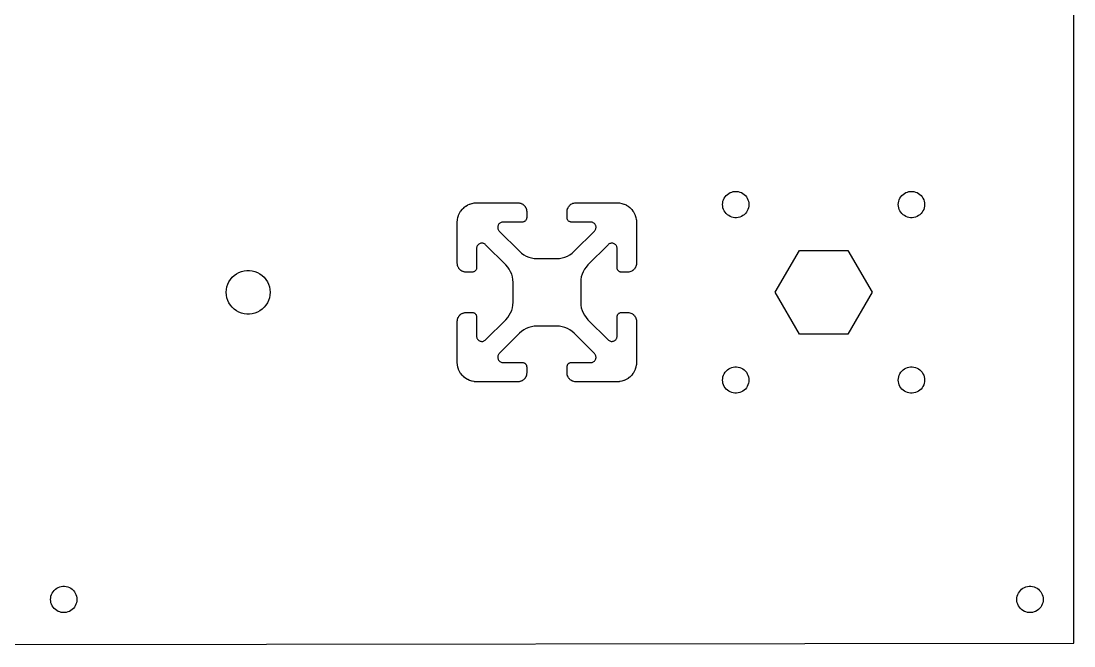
# Model space of a CAD drawing. Extents: x 0 to 490, y 0 to 241.
# Drawn here: x 268.6 to 388.4, y 1.2 to 72.4 of the extents above; entities that cross this region are included whole.
import ezdxf

# ---------------------------------------------------------------- set-up
doc = ezdxf.new("R2010")
doc.units = 0
doc.layers.add('LAYER_1', color=7, linetype='CONTINUOUS')

msp = doc.modelspace()

# ---------------------------------------------------------------- linework, layer by layer
at = {"layer": 'LAYER_1', "color": 7}
for p, q in [((388.423325, 1.478894), (388.423325, 90.478908)), ((348.967226, 52.634691), (349.119626, 52.745407)), ((349.119626, 52.745407), (349.284626, 52.836085)), ((349.284626, 52.836085), (349.459827, 52.905484)), ((349.459827, 52.905484), (349.642227, 52.952304)), ((349.642227, 52.952304), (349.829126, 52.976011)), ((349.829126, 52.975898), (350.017526, 52.975898)), ((350.017526, 52.975898), (350.204426, 52.952191)), ((350.204426, 52.952304), (350.386826, 52.905484)), ((350.386826, 52.905484), (350.562027, 52.836085)), ((350.562027, 52.836085), (350.727026, 52.745407)), ((350.727026, 52.745407), (350.879426, 52.634691)), ((368.967227, 52.634691), (369.119627, 52.745407)), ((369.119627, 52.745407), (369.284625, 52.836085)), ((369.284625, 52.836085), (369.459826, 52.905484)), ((369.459826, 52.905484), (369.642226, 52.952304)), ((369.642226, 52.952304), (369.829128, 52.976011)), ((369.829128, 52.975898), (370.017525, 52.975898)), ((370.017525, 52.975898), (370.204427, 52.952191)), ((370.204427, 52.952304), (370.386827, 52.905484)), ((370.386827, 52.905484), (370.562025, 52.836085)), ((370.562025, 52.836085), (370.727026, 52.745407)), ((370.727026, 52.745407), (370.879426, 52.634691)), ((319.632066, 51.531287), (319.655245, 51.540036)), ((319.655246, 51.540092), (319.885716, 51.61141)), ((319.885716, 51.61141), (319.908387, 51.617054)), ((319.908387, 51.616998), (320.145696, 51.660884)), ((320.145696, 51.660884), (320.169987, 51.663988)), ((320.169986, 51.663903), (320.411196, 51.678579)), ((320.411196, 51.678494), (325.123526, 51.678494)), ((325.123526, 51.678889), (325.232306, 51.67268)), ((325.232306, 51.672709), (325.256688, 51.669604)), ((325.256686, 51.669689), (325.351417, 51.652191)), ((325.351417, 51.652106), (325.373887, 51.646744)), ((325.373887, 51.646603), (325.465686, 51.618296)), ((325.465686, 51.618296), (325.488877, 51.609547)), ((325.488877, 51.609491), (325.577746, 51.569387)), ((325.577746, 51.569387), (325.599387, 51.558098)), ((325.599386, 51.558098), (325.681416, 51.508286)), ((331.165236, 51.508286), (331.247267, 51.558098)), ((331.247267, 51.558098), (331.268907, 51.569387)), ((331.268907, 51.569387), (331.357776, 51.609491)), ((331.357776, 51.609491), (331.380967, 51.61824)), ((331.380967, 51.618296), (331.472766, 51.646603)), ((331.472766, 51.646603), (331.495237, 51.651965)), ((331.495236, 51.652106), (331.589966, 51.669604)), ((331.589966, 51.669689), (331.614348, 51.672793)), ((331.614347, 51.672709), (331.711027, 51.678353)), ((331.711027, 51.678494), (336.423327, 51.678494)), ((336.423327, 51.678889), (336.676666, 51.663932)), ((336.676666, 51.663903), (336.700957, 51.660799)), ((336.700956, 51.660884), (336.938266, 51.616998)), ((336.938266, 51.616998), (336.960937, 51.611354)), ((336.960936, 51.61141), (337.191406, 51.540092)), ((337.191406, 51.540092), (337.214585, 51.531344)), ((348.423327, 51.478907), (348.435126, 51.666895)), ((348.435127, 51.666895), (348.470426, 51.851892)), ((348.470426, 51.851892), (348.528626, 52.031103)), ((348.528626, 52.031103), (348.608826, 52.201508)), ((348.608826, 52.201508), (348.709826, 52.360597)), ((348.709826, 52.360597), (348.829926, 52.505688)), ((348.829926, 52.505688), (348.967226, 52.634691)), ((350.879426, 52.634691), (351.016827, 52.505688)), ((351.016827, 52.505688), (351.136827, 52.360597)), ((351.136827, 52.360597), (351.237827, 52.201508)), ((351.237827, 52.201508), (351.318027, 52.031103)), ((351.318027, 52.031103), (351.376226, 51.851892)), ((351.376226, 51.851892), (351.411526, 51.666895)), ((351.411526, 51.666895), (351.423326, 51.478907)), ((368.423325, 51.478907), (368.435122, 51.666895)), ((368.435125, 51.666895), (368.470426, 51.851892)), ((368.470426, 51.851892), (368.528625, 52.031103)), ((368.528625, 52.031103), (368.608827, 52.201508)), ((368.608827, 52.201508), (368.709826, 52.360597)), ((368.709826, 52.360597), (368.829827, 52.505688)), ((368.829827, 52.505688), (368.967227, 52.634691)), ((370.879426, 52.634691), (371.016728, 52.505688)), ((371.016728, 52.505688), (371.136827, 52.360597)), ((371.136827, 52.360597), (371.237826, 52.201508)), ((371.237826, 52.201508), (371.318025, 52.031103)), ((371.318025, 52.031103), (371.376225, 51.851892)), ((371.376225, 51.851892), (371.411525, 51.666895)), ((371.411525, 51.666895), (371.423322, 51.478907)), ((318.370926, 50.270149), (318.470526, 50.490847)), ((318.470526, 50.490847), (318.481827, 50.512296)), ((318.481827, 50.512324), (318.606826, 50.718374)), ((318.606826, 50.718374), (318.620077, 50.737565)), ((318.620077, 50.737594), (318.768506, 50.928037)), ((318.768506, 50.928037), (318.784836, 50.946382)), ((318.784836, 50.946494), (318.955736, 51.11738)), ((318.955736, 51.11738), (318.974197, 51.133749)), ((318.974197, 51.133721), (319.164627, 51.282141)), ((319.164627, 51.282141), (319.183857, 51.295406)), ((319.183856, 51.295406), (319.389906, 51.420402)), ((319.389906, 51.420402), (319.411367, 51.431691)), ((319.411366, 51.431691), (319.632066, 51.531287)), ((325.681416, 51.508286), (325.700836, 51.494739)), ((325.700836, 51.494796), (325.777007, 51.435275)), ((325.777007, 51.435275), (325.795216, 51.419188)), ((325.795216, 51.41916), (325.863577, 51.350778)), ((325.863577, 51.350778), (325.879706, 51.332716)), ((325.879706, 51.332574), (325.939276, 51.256403)), ((325.939276, 51.256403), (325.952687, 51.236929)), ((325.952687, 51.236986), (326.002486, 51.154944)), ((326.002486, 51.154944), (326.013877, 51.133213)), ((326.013877, 51.133326), (326.053906, 51.044454)), ((326.053906, 51.044454), (326.062687, 51.021312)), ((326.062687, 51.021255), (326.091006, 50.929448)), ((326.091006, 50.929448), (326.096526, 50.90687)), ((326.096526, 50.906983), (326.114106, 50.81227)), ((326.114106, 50.81227), (326.117096, 50.787998)), ((326.117096, 50.787886), (326.122957, 50.691196)), ((326.122957, 50.691196), (326.123326, 49.978896)), ((330.723326, 50.679089), (330.729556, 50.787886)), ((330.723616, 49.968115), (330.723326, 50.679089)), ((330.729556, 50.787886), (330.732547, 50.812157)), ((330.732547, 50.81227), (330.750126, 50.906983)), ((330.750126, 50.906983), (330.755646, 50.929561)), ((330.755646, 50.929448), (330.783966, 51.021255)), ((330.783966, 51.021255), (330.792747, 51.044397)), ((330.792747, 51.044454), (330.832776, 51.133326)), ((330.832776, 51.133326), (330.844167, 51.155057)), ((330.844167, 51.154944), (330.893966, 51.236986)), ((330.893966, 51.236986), (330.907376, 51.256459)), ((330.907376, 51.256403), (330.966947, 51.332574)), ((330.966947, 51.332574), (330.983076, 51.350637)), ((330.983076, 51.350778), (331.051437, 51.41916)), ((331.051437, 51.41916), (331.069646, 51.435247)), ((331.069646, 51.435275), (331.145816, 51.494796)), ((331.145816, 51.494796), (331.165236, 51.508342)), ((337.214586, 51.531287), (337.435287, 51.431691)), ((337.435287, 51.431691), (337.456747, 51.420402)), ((337.456746, 51.420402), (337.662797, 51.295406)), ((337.662797, 51.295406), (337.682027, 51.282141)), ((337.682026, 51.282141), (337.872456, 51.133721)), ((337.872456, 51.133721), (337.890917, 51.117352)), ((337.890917, 51.11738), (338.061816, 50.946494)), ((338.061816, 50.946494), (338.078146, 50.92815)), ((338.078146, 50.928037), (338.226576, 50.737594)), ((338.226576, 50.737594), (338.239827, 50.718402)), ((338.239826, 50.718374), (338.364826, 50.512324)), ((338.364826, 50.512324), (338.376127, 50.490875)), ((338.376127, 50.490847), (338.475726, 50.270149)), ((348.435127, 51.29089), (348.423327, 51.478907)), ((348.470426, 51.105837), (348.435127, 51.29089)), ((348.528626, 50.926711), (348.470426, 51.105837)), ((348.608826, 50.756248), (348.528626, 50.926711)), ((348.709826, 50.597216), (348.608826, 50.756248)), ((348.829926, 50.452069), (348.709826, 50.597216)), ((348.967226, 50.323122), (348.829926, 50.452069)), ((351.016827, 50.452069), (350.879426, 50.323122)), ((351.136827, 50.597216), (351.016827, 50.452069)), ((351.237827, 50.756248), (351.136827, 50.597216)), ((351.318027, 50.926711), (351.237827, 50.756248)), ((351.376226, 51.105837), (351.318027, 50.926711)), ((351.411526, 51.29089), (351.376226, 51.105837)), ((351.423326, 51.478907), (351.411527, 51.29089)), ((368.435125, 51.29089), (368.423328, 51.478907)), ((368.470426, 51.105837), (368.435125, 51.29089)), ((368.528625, 50.926711), (368.470426, 51.105837)), ((368.608827, 50.756248), (368.528625, 50.926711)), ((368.709826, 50.597216), (368.608827, 50.756248)), ((368.829827, 50.452069), (368.709826, 50.597216)), ((368.967227, 50.323122), (368.829827, 50.452069)), ((371.016728, 50.452069), (370.879426, 50.323122)), ((371.136827, 50.597216), (371.016728, 50.452069)), ((371.237826, 50.756248), (371.136827, 50.597216)), ((371.318025, 50.926711), (371.237826, 50.756248)), ((371.376225, 51.105837), (371.318025, 50.926711)), ((371.411525, 51.29089), (371.376225, 51.105837)), ((371.423325, 51.478907), (371.411528, 51.29089)), ((318.223327, 49.478911), (318.238327, 49.732233)), ((318.223726, 44.76659), (318.223331, 49.478911)), ((318.238326, 49.732233), (318.241326, 49.756504)), ((318.241326, 49.756533), (318.285226, 49.993825)), ((318.285226, 49.993825), (318.290826, 50.016403)), ((318.290826, 50.016516), (318.362127, 50.246978)), ((318.362127, 50.246978), (318.370926, 50.270121)), ((322.925117, 49.207159), (322.888477, 49.141909)), ((322.969426, 49.265974), (322.925117, 49.207159)), ((323.020906, 49.319681), (322.969426, 49.265974)), ((323.079026, 49.366756), (323.020906, 49.319681)), ((323.142246, 49.406464), (323.079026, 49.366756)), ((323.209286, 49.437791), (323.142246, 49.406464)), ((323.280187, 49.460453), (323.209286, 49.437876)), ((323.353346, 49.474339), (323.280187, 49.46051)), ((323.433187, 49.479108), (323.353346, 49.47431)), ((325.634307, 49.47939), (323.433187, 49.47939)), ((325.670447, 49.481338), (325.634307, 49.478516)), ((325.697836, 49.484724), (325.670447, 49.481338)), ((325.753256, 49.496606), (325.697836, 49.484753)), ((325.810697, 49.515628), (325.753256, 49.496719)), ((325.843906, 49.530275), (325.810697, 49.5156)), ((325.867676, 49.542749), (325.843906, 49.530332)), ((325.915137, 49.573116), (325.867676, 49.542749)), ((325.944426, 49.595581), (325.915137, 49.573004)), ((325.989546, 49.638253), (325.944426, 49.595581)), ((326.027286, 49.683719), (325.989546, 49.638253)), ((326.042557, 49.705874), (326.027286, 49.68386)), ((326.072126, 49.758508), (326.042557, 49.705874)), ((326.094586, 49.812497), (326.072126, 49.758508)), ((326.111056, 49.86945), (326.094586, 49.812497)), ((326.117886, 49.905574), (326.111056, 49.86945)), ((326.121076, 49.93199), (326.117886, 49.905461)), ((326.123327, 49.978896), (326.121077, 49.93199)), ((330.725577, 49.93199), (330.723618, 49.968115)), ((330.728766, 49.905574), (330.725577, 49.932103)), ((330.741316, 49.846674), (330.728766, 49.905574)), ((330.759876, 49.791726), (330.741316, 49.846674)), ((330.785536, 49.737144), (330.759876, 49.791726)), ((330.804096, 49.705874), (330.785536, 49.737144)), ((330.819367, 49.683719), (330.804096, 49.705733)), ((330.857106, 49.638253), (330.819367, 49.683719)), ((330.902226, 49.595581), (330.857106, 49.638253)), ((330.948706, 49.56132), (330.902226, 49.595581)), ((330.978977, 49.542749), (330.948706, 49.561376)), ((331.002746, 49.530275), (330.978977, 49.542693)), ((331.058247, 49.507359), (331.002746, 49.530219)), ((331.113667, 49.491554), (331.058247, 49.507359)), ((331.148816, 49.484724), (331.113667, 49.491498)), ((331.176206, 49.481338), (331.148816, 49.484724)), ((331.223126, 49.479108), (331.176206, 49.48193)), ((333.413466, 49.479108), (331.223126, 49.479108)), ((333.493306, 49.474339), (333.413466, 49.479136)), ((333.566466, 49.460453), (333.493306, 49.474282)), ((333.637366, 49.437791), (333.566466, 49.460369)), ((333.704406, 49.406464), (333.637366, 49.437791)), ((333.767626, 49.366756), (333.704406, 49.406464)), ((333.825746, 49.319681), (333.767626, 49.366756)), ((333.877227, 49.265974), (333.825746, 49.319681)), ((333.921536, 49.207159), (333.877227, 49.265974)), ((333.958176, 49.141909), (333.921536, 49.207159)), ((338.475726, 50.270149), (338.484526, 50.247007)), ((338.484526, 50.246978), (338.555826, 50.016516)), ((338.555826, 50.016516), (338.561426, 49.993938)), ((338.561427, 49.993825), (338.605327, 49.756533)), ((338.605327, 49.756533), (338.608327, 49.732262)), ((338.608327, 49.732233), (338.622926, 49.491018)), ((338.622926, 49.491018), (338.623322, 44.778697)), ((349.119626, 50.212406), (348.967226, 50.323122)), ((349.284626, 50.121644), (349.119626, 50.212406)), ((349.459827, 50.052302), (349.284626, 50.121644)), ((349.642227, 50.005481), (349.459827, 50.052302)), ((349.829126, 49.981831), (349.642227, 50.005537)), ((350.017526, 49.981831), (349.829126, 49.981831)), ((350.204426, 50.005481), (350.017526, 49.981774)), ((350.386826, 50.052302), (350.204426, 50.005481)), ((350.562027, 50.121644), (350.386826, 50.052302)), ((350.727026, 50.212406), (350.562027, 50.121644)), ((350.879426, 50.323122), (350.727026, 50.212406)), ((369.119627, 50.212406), (368.967227, 50.323122)), ((369.284625, 50.121644), (369.119627, 50.212406)), ((369.459826, 50.052302), (369.284625, 50.121644)), ((369.642226, 50.005481), (369.459826, 50.052302)), ((369.829128, 49.981831), (369.642226, 50.005537)), ((370.017525, 49.981831), (369.829128, 49.981831)), ((370.204427, 50.005481), (370.017525, 49.981774)), ((370.386827, 50.052302), (370.204427, 50.005481)), ((370.562025, 50.121644), (370.386827, 50.052302)), ((370.727026, 50.212406), (370.562025, 50.121644)), ((370.879426, 50.323122), (370.727026, 50.212406)), ((322.828597, 48.853873), (322.835906, 48.7801)), ((322.830097, 48.929001), (322.828601, 48.853873)), ((322.840336, 49.002943), (322.830097, 48.929001)), ((322.835906, 48.7801), (322.852617, 48.708218)), ((322.859786, 49.073527), (322.840336, 49.002943)), ((322.852617, 48.708218), (322.878177, 48.63882)), ((322.888477, 49.141909), (322.859786, 49.073527)), ((322.878177, 48.63882), (322.912936, 48.57151)), ((322.912936, 48.57151), (322.954776, 48.509844)), ((322.954776, 48.509844), (323.007737, 48.449787)), ((323.007737, 48.449787), (325.304716, 46.152809)), ((331.541936, 46.152809), (333.838916, 48.449787)), ((333.838916, 48.449787), (333.891876, 48.509844)), ((333.891876, 48.509844), (333.933716, 48.57151)), ((333.933716, 48.57151), (333.968476, 48.63882)), ((333.986867, 49.073527), (333.958176, 49.141909)), ((333.968476, 48.63882), (333.994037, 48.708218)), ((334.006316, 49.002943), (333.986866, 49.073527)), ((333.994036, 48.708218), (334.010747, 48.7801)), ((334.016556, 48.929001), (334.006317, 49.002943)), ((334.010746, 48.7801), (334.018056, 48.853873)), ((334.018056, 48.853873), (334.016561, 48.929001)), ((320.495756, 46.759982), (320.464437, 46.692926)), ((320.535467, 46.8232), (320.495756, 46.759982)), ((320.582556, 46.881309), (320.535467, 46.8232)), ((320.636236, 46.932786), (320.582556, 46.881309)), ((320.695067, 46.977095), (320.636236, 46.932786)), ((320.760306, 47.013756), (320.695067, 46.977095)), ((320.827756, 47.042035), (320.760306, 47.013756)), ((320.899357, 47.061028), (320.827756, 47.042119)), ((320.974196, 47.072148), (320.899357, 47.061141)), ((321.048346, 47.073615), (320.974196, 47.070793)), ((321.122116, 47.066306), (321.048346, 47.073644)), ((321.194017, 47.049598), (321.122116, 47.066249)), ((321.263396, 47.024057), (321.194017, 47.049739)), ((321.330706, 46.989287), (321.263396, 47.024057)), ((321.392367, 46.947434), (321.330706, 46.989287)), ((321.452436, 46.894489), (321.392367, 46.947434)), ((323.749426, 44.59751), (321.452436, 46.894489)), ((335.394216, 46.894489), (333.097226, 44.59751)), ((335.454286, 46.947434), (335.394216, 46.894489)), ((335.515947, 46.989287), (335.454286, 46.947434)), ((335.583257, 47.024057), (335.515947, 46.989287)), ((335.652636, 47.049598), (335.583257, 47.023916)), ((335.724536, 47.066306), (335.652636, 47.049655)), ((335.798306, 47.073615), (335.724536, 47.066278)), ((335.872456, 47.072148), (335.798306, 47.07497)), ((335.947296, 47.061028), (335.872456, 47.072035)), ((336.018896, 47.042035), (335.947296, 47.060944)), ((336.086346, 47.013756), (336.018896, 47.042035)), ((336.151586, 46.977095), (336.086346, 47.013756)), ((336.210416, 46.932786), (336.151586, 46.977095)), ((336.264096, 46.881309), (336.210416, 46.932786)), ((336.311186, 46.8232), (336.264096, 46.881309)), ((336.350896, 46.759982), (336.311186, 46.8232)), ((336.382216, 46.692926), (336.350896, 46.759982)), ((320.427876, 46.54888), (320.423127, 46.469039)), ((320.423127, 46.469039), (320.423127, 44.278684)), ((320.441776, 46.622032), (320.427877, 46.54888)), ((320.464437, 46.692926), (320.441777, 46.622032)), ((325.304716, 46.152809), (325.543336, 45.940154)), ((325.543336, 45.940154), (325.799536, 45.757839)), ((325.799536, 45.757839), (326.073567, 45.606709)), ((326.073567, 45.606709), (326.364286, 45.486398)), ((330.482366, 45.486398), (330.773086, 45.606709)), ((330.773086, 45.606709), (331.047117, 45.757839)), ((331.047117, 45.757839), (331.303316, 45.940154)), ((331.303316, 45.940154), (331.541936, 46.152809)), ((336.404877, 46.622032), (336.382217, 46.692926)), ((336.418777, 46.54888), (336.404877, 46.622032)), ((336.423526, 46.469039), (336.418777, 46.54888)), ((336.423816, 44.267903), (336.423534, 46.469039)), ((354.403326, 41.478898), (357.163328, 46.259348)), ((357.163328, 46.259348), (362.683326, 46.259348)), ((362.683326, 46.259348), (365.443327, 41.478898)), ((318.229526, 44.669929), (318.223727, 44.76659)), ((318.232526, 44.645545), (318.229526, 44.669816)), ((318.250126, 44.550803), (318.232527, 44.645545)), ((318.255627, 44.528338), (318.250126, 44.550916)), ((318.283926, 44.436531), (318.255627, 44.528338)), ((318.292726, 44.41336), (318.283927, 44.436503)), ((318.332826, 44.324489), (318.292726, 44.41336)), ((323.962056, 44.358892), (323.749426, 44.59751)), ((324.144396, 44.10269), (323.962056, 44.358892)), ((326.364286, 45.486398), (326.666296, 45.399727)), ((326.666296, 45.399727), (326.975037, 45.346895)), ((326.975037, 45.346895), (327.294066, 45.329397)), ((327.294066, 45.329284), (329.552586, 45.329284)), ((329.552586, 45.329284), (329.871616, 45.346782)), ((329.871616, 45.346895), (330.180356, 45.399727)), ((330.180356, 45.399727), (330.482366, 45.486398)), ((332.884597, 44.358892), (332.702256, 44.10269)), ((333.097226, 44.59751), (332.884597, 44.358892)), ((338.553927, 44.41336), (338.513826, 44.324489)), ((338.562726, 44.436531), (338.553927, 44.413389)), ((338.591026, 44.528338), (338.562726, 44.436531)), ((338.596527, 44.550803), (338.591026, 44.528225)), ((338.614126, 44.645545), (338.596527, 44.550803)), ((338.617127, 44.669929), (338.614126, 44.645658)), ((338.623326, 44.778697), (338.617126, 44.669929)), ((292.400826, 42.948345), (292.600928, 43.190266)), ((292.600928, 43.190266), (292.829725, 43.405178)), ((292.829725, 43.405178), (293.083728, 43.589695)), ((293.083728, 43.589695), (293.358926, 43.740938)), ((293.358926, 43.740938), (293.650825, 43.856536)), ((293.650825, 43.856536), (293.954925, 43.934599)), ((293.954925, 43.934599), (294.266326, 43.973969)), ((294.266326, 43.973969), (294.580327, 43.973969)), ((294.580327, 43.973969), (294.891827, 43.934599)), ((294.891827, 43.934599), (295.195927, 43.856536)), ((295.195927, 43.856536), (295.487827, 43.740938)), ((295.487827, 43.740938), (295.762926, 43.589695)), ((295.762926, 43.589695), (296.016926, 43.405178)), ((296.016926, 43.405178), (296.245726, 43.190266)), ((296.245726, 43.190266), (296.445926, 42.948345)), ((318.344126, 44.302842), (318.332826, 44.324573)), ((318.393926, 44.2208), (318.344126, 44.302842)), ((318.407427, 44.201383), (318.393928, 44.220857)), ((318.466946, 44.125212), (318.407427, 44.201383)), ((318.483077, 44.107008), (318.466948, 44.12507)), ((318.551436, 44.038654), (318.483077, 44.107008)), ((318.569646, 44.022511), (318.551438, 44.038598)), ((318.645817, 43.962934), (318.569646, 44.022511)), ((318.665237, 43.949528), (318.645817, 43.962793)), ((318.747266, 43.899744), (318.665237, 43.949528)), ((318.768906, 43.888342), (318.747266, 43.899631)), ((318.857776, 43.848323), (318.768906, 43.888342)), ((318.880966, 43.839546), (318.857776, 43.848295)), ((318.972767, 43.811211), (318.880966, 43.839546)), ((318.995236, 43.805708), (318.972766, 43.811352)), ((319.089966, 43.788125), (318.995236, 43.805623)), ((319.114346, 43.785134), (319.089965, 43.788238)), ((319.223126, 43.778897), (319.114346, 43.785106)), ((319.934116, 43.779179), (319.223126, 43.778897)), ((319.970247, 43.781154), (319.934116, 43.778332)), ((319.996646, 43.784344), (319.970247, 43.781239)), ((320.055556, 43.796874), (319.996646, 43.784456)), ((320.110506, 43.815444), (320.055556, 43.796818)), ((320.165087, 43.841098), (320.110506, 43.815416)), ((320.196336, 43.859669), (320.165087, 43.841042)), ((320.218506, 43.874937), (320.196335, 43.859697)), ((320.263966, 43.91267), (320.218506, 43.874937)), ((320.306657, 43.957797), (320.263966, 43.91267)), ((320.340916, 44.004279), (320.306657, 43.957797)), ((320.359467, 44.034534), (320.340916, 44.004279)), ((320.371937, 44.058325), (320.359468, 44.034618)), ((320.394867, 44.11381), (320.371936, 44.058325)), ((320.410666, 44.169238), (320.394868, 44.11381)), ((320.417496, 44.204375), (320.410667, 44.169238)), ((320.420887, 44.231779), (320.417497, 44.204403)), ((320.423127, 44.278684), (320.420897, 44.231779)), ((324.295517, 43.828652), (324.144396, 44.10269)), ((324.415816, 43.537935), (324.295517, 43.828652)), ((324.502486, 43.235929), (324.415816, 43.537935)), ((324.555317, 42.927178), (324.502486, 43.235929)), ((332.344166, 43.235929), (332.291336, 42.927178)), ((332.430837, 43.537935), (332.344166, 43.235929)), ((332.551136, 43.828652), (332.430837, 43.537935)), ((332.702256, 44.10269), (332.551136, 43.828652)), ((336.425766, 44.231779), (336.423819, 44.267903)), ((336.429156, 44.204375), (336.425767, 44.23175)), ((336.441046, 44.148975), (336.429156, 44.204375)), ((336.460067, 44.091514), (336.441048, 44.148975)), ((336.474716, 44.058325), (336.460066, 44.091514)), ((336.487186, 44.034534), (336.474718, 44.05824)), ((336.517537, 43.987092), (336.487186, 44.034534)), ((336.539996, 43.957797), (336.517537, 43.987092)), ((336.582686, 43.91267), (336.539996, 43.957797)), ((336.628146, 43.874937), (336.582686, 43.91267)), ((336.650316, 43.859669), (336.628145, 43.874909)), ((336.702946, 43.830092), (336.650316, 43.859669)), ((336.756917, 43.807627), (336.702946, 43.830205)), ((336.813876, 43.791173), (336.756917, 43.807542)), ((336.850006, 43.784344), (336.813876, 43.791117)), ((336.876406, 43.781154), (336.850007, 43.784259)), ((336.923326, 43.778897), (336.876406, 43.781719)), ((337.635626, 43.779264), (336.923326, 43.779264)), ((337.732306, 43.785134), (337.635626, 43.779207)), ((337.756687, 43.788125), (337.732305, 43.785021)), ((337.851416, 43.805708), (337.756687, 43.78821)), ((337.873886, 43.811211), (337.851416, 43.805567)), ((337.965686, 43.839546), (337.873886, 43.811211)), ((337.988876, 43.848323), (337.965686, 43.839574)), ((338.077746, 43.888342), (337.988876, 43.848323)), ((338.099386, 43.899744), (338.077746, 43.888455)), ((338.181416, 43.949528), (338.099386, 43.899744)), ((338.200836, 43.962934), (338.181417, 43.949669)), ((338.277006, 44.022511), (338.200836, 43.962934)), ((338.295217, 44.038654), (338.277008, 44.022567)), ((338.363576, 44.107008), (338.295217, 44.038654)), ((338.379706, 44.125212), (338.363577, 44.107149)), ((338.439226, 44.201383), (338.379706, 44.125212)), ((338.452726, 44.2208), (338.439228, 44.201327)), ((338.502527, 44.302842), (338.452726, 44.2208)), ((338.513826, 44.324489), (338.502526, 44.302758)), ((291.943025, 41.792222), (292.001928, 42.100606)), ((292.001928, 42.100606), (292.098928, 42.399197)), ((292.098928, 42.399197), (292.232526, 42.683282)), ((292.232526, 42.683282), (292.400826, 42.948345)), ((296.445926, 42.948345), (296.614128, 42.683282)), ((296.614128, 42.683282), (296.747726, 42.399197)), ((296.747726, 42.399197), (296.844827, 42.100606)), ((296.844827, 42.100606), (296.903625, 41.792222)), ((324.572936, 42.608154), (324.555317, 42.927178)), ((324.572936, 40.349643), (324.572936, 42.608154)), ((332.273716, 42.608154), (332.273716, 40.349643)), ((332.291336, 42.927178), (332.273717, 42.608154)), ((291.923326, 41.478898), (291.943025, 41.792222)), ((291.943025, 41.165575), (291.923326, 41.478898)), ((292.001928, 40.857191), (291.943025, 41.165575)), ((292.098928, 40.5586), (292.001928, 40.857191)), ((296.844827, 40.857191), (296.747726, 40.5586)), ((296.903625, 41.165575), (296.844827, 40.857191)), ((296.903625, 41.792222), (296.923325, 41.478898)), ((296.923327, 41.478898), (296.903628, 41.165575)), ((357.163328, 36.698449), (354.403326, 41.478898)), ((365.443327, 41.478898), (362.683326, 36.698449)), ((292.232526, 40.274515), (292.098928, 40.5586)), ((292.400826, 40.009452), (292.232526, 40.274515)), ((292.600928, 39.767531), (292.400826, 40.009452)), ((292.829725, 39.552619), (292.600928, 39.767531)), ((296.245726, 39.767531), (296.016926, 39.552619)), ((296.445926, 40.009452), (296.245726, 39.767531)), ((296.614128, 40.274515), (296.445926, 40.009452)), ((296.747726, 40.5586), (296.614128, 40.274515)), ((324.415816, 39.419862), (324.502486, 39.721868)), ((324.502486, 39.721868), (324.555317, 40.030619)), ((324.555317, 40.030619), (324.572936, 40.349643)), ((332.273716, 40.349643), (332.291336, 40.030619)), ((332.291336, 40.030619), (332.344166, 39.721868)), ((332.344166, 39.721868), (332.430837, 39.419862)), ((293.083728, 39.368074), (292.829725, 39.552619)), ((293.358926, 39.216859), (293.083728, 39.368074)), ((293.650825, 39.101261), (293.358926, 39.216859)), ((293.954925, 39.023198), (293.650825, 39.101261)), ((294.266326, 38.983828), (293.954925, 39.023198)), ((294.580327, 38.983828), (294.266326, 38.983828)), ((294.891827, 39.023198), (294.580327, 38.983828)), ((295.195927, 39.101261), (294.891827, 39.023198)), ((295.487827, 39.216859), (295.195927, 39.101261)), ((295.762926, 39.368074), (295.487827, 39.216859)), ((296.016926, 39.552619), (295.762926, 39.368074)), ((318.232526, 38.312252), (318.250126, 38.406994)), ((318.250126, 38.406994), (318.255627, 38.429572)), ((318.255627, 38.429459), (318.283926, 38.521266)), ((318.283926, 38.521266), (318.292726, 38.544408)), ((318.292726, 38.544436), (318.332826, 38.633308)), ((318.332826, 38.633308), (318.344127, 38.655039)), ((318.344126, 38.654955), (318.393926, 38.736997)), ((318.393926, 38.736997), (318.407425, 38.75647)), ((318.407427, 38.756414), (318.466946, 38.832585)), ((318.466946, 38.832585), (318.483075, 38.850648)), ((318.483077, 38.850789), (318.551436, 38.919143)), ((318.551436, 38.919143), (318.569645, 38.93523)), ((318.569646, 38.935286), (318.645817, 38.994835)), ((318.645817, 38.994835), (318.665236, 39.008382)), ((318.665237, 39.008269), (318.747266, 39.058053)), ((318.747266, 39.058053), (318.768907, 39.069342)), ((318.768906, 39.069454), (318.857776, 39.109474)), ((318.857776, 39.109474), (318.880967, 39.118222)), ((318.880966, 39.118251), (318.972767, 39.146586)), ((318.972767, 39.146586), (318.995237, 39.151948)), ((318.995236, 39.152089), (319.089966, 39.169587)), ((319.089966, 39.169672), (319.114348, 39.172776)), ((319.114346, 39.172663), (319.211026, 39.17859)), ((319.211026, 39.178533), (319.923327, 39.178533)), ((319.923327, 39.1789), (319.970247, 39.176078)), ((319.970247, 39.176642), (319.996646, 39.173538)), ((319.996646, 39.173453), (320.032777, 39.16668)), ((320.032777, 39.166624), (320.089736, 39.150255)), ((320.089736, 39.15017), (320.143707, 39.127592)), ((320.143707, 39.127705), (320.196336, 39.098128)), ((320.196336, 39.098128), (320.218508, 39.082888)), ((320.218506, 39.08286), (320.263966, 39.045127)), ((320.263966, 39.045127), (320.306657, 39)), ((320.306657, 39), (320.329116, 38.970705)), ((320.329116, 38.970705), (320.359467, 38.923235)), ((320.359467, 38.923235), (320.371935, 38.899528)), ((320.371937, 38.899472), (320.386587, 38.866254)), ((320.386586, 38.866254), (320.405605, 38.808822)), ((320.405606, 38.808822), (320.417496, 38.753394)), ((320.417496, 38.753394), (320.420886, 38.726018)), ((320.420887, 38.726018), (320.422834, 38.689866)), ((320.422836, 38.689866), (320.423119, 36.488758)), ((321.452436, 36.063308), (323.749426, 38.360286)), ((323.749426, 38.360286), (323.962056, 38.598905)), ((323.962056, 38.598905), (324.144396, 38.855107)), ((324.144396, 38.855107), (324.295517, 39.129144)), ((324.295517, 39.129144), (324.415816, 39.419862)), ((332.430837, 39.419862), (332.551136, 39.129144)), ((332.551136, 39.129144), (332.702256, 38.855107)), ((332.702256, 38.855107), (332.884597, 38.598905)), ((332.884597, 38.598905), (333.097226, 38.360286)), ((333.097226, 38.360286), (335.394216, 36.063308)), ((336.423526, 38.679085), (336.425756, 38.726018)), ((336.423526, 36.488758), (336.423526, 38.679085)), ((336.425766, 38.726018), (336.429156, 38.753394)), ((336.429156, 38.753394), (336.435986, 38.788559)), ((336.435986, 38.788559), (336.451785, 38.843987)), ((336.451786, 38.843987), (336.474717, 38.899472)), ((336.474716, 38.899472), (336.487185, 38.923179)), ((336.487186, 38.923235), (336.505737, 38.953518)), ((336.505737, 38.953518), (336.539996, 39)), ((336.539996, 39), (336.582686, 39.045127)), ((336.582686, 39.045127), (336.628146, 39.08286)), ((336.628146, 39.08286), (336.650318, 39.0981)), ((336.650316, 39.098128), (336.681566, 39.116755)), ((336.681566, 39.116698), (336.736146, 39.142381)), ((336.736146, 39.142352), (336.791097, 39.160979)), ((336.791097, 39.160894), (336.850006, 39.173312)), ((336.850006, 39.173453), (336.876406, 39.176558)), ((336.876406, 39.176642), (336.912536, 39.179465)), ((336.912536, 39.178618), (337.623526, 39.1789)), ((337.623526, 39.1789), (337.732306, 39.172691)), ((337.732306, 39.172663), (337.756688, 39.169559)), ((337.756687, 39.169672), (337.851416, 39.152174)), ((337.851416, 39.152089), (337.873887, 39.146727)), ((337.873886, 39.146586), (337.965686, 39.118251)), ((337.965686, 39.118251), (337.988877, 39.109502)), ((337.988876, 39.109474), (338.077746, 39.069454)), ((338.077746, 39.069454), (338.099387, 39.058166)), ((338.099386, 39.058053), (338.181416, 39.008269)), ((338.181416, 39.008269), (338.200836, 38.994722)), ((338.200836, 38.994835), (338.277006, 38.935286)), ((338.277006, 38.935286), (338.295215, 38.919199)), ((338.295217, 38.919143), (338.363576, 38.850789)), ((338.363576, 38.850789), (338.379705, 38.832726)), ((338.379706, 38.832585), (338.439226, 38.756414)), ((338.439226, 38.756414), (338.452725, 38.73694)), ((338.452726, 38.736997), (338.502527, 38.654955)), ((338.502527, 38.654955), (338.513827, 38.633224)), ((338.513826, 38.633308), (338.553927, 38.544436)), ((338.553927, 38.544436), (338.562726, 38.521294)), ((338.562726, 38.521266), (338.591026, 38.429459)), ((338.591026, 38.429459), (338.596527, 38.406881)), ((338.596527, 38.406994), (338.614126, 38.312252)), ((318.223327, 38.1791), (318.229527, 38.287868)), ((318.223726, 33.466779), (318.223331, 38.1791)), ((318.229526, 38.287868), (318.232526, 38.312139)), ((325.799536, 37.199958), (325.543336, 37.017614)), ((326.073567, 37.351088), (325.799536, 37.199958)), ((326.364286, 37.471399), (326.073567, 37.351088)), ((326.666296, 37.55807), (326.364286, 37.471399)), ((326.975037, 37.610874), (326.666296, 37.55807)), ((327.294066, 37.628512), (326.975037, 37.611015)), ((329.552586, 37.628512), (327.294066, 37.628512)), ((329.871616, 37.610874), (329.552586, 37.628371)), ((330.180356, 37.55807), (329.871616, 37.610874)), ((330.482366, 37.471399), (330.180356, 37.55807)), ((330.773086, 37.351088), (330.482366, 37.471399)), ((331.047117, 37.199958), (330.773086, 37.351088)), ((331.303316, 37.017614), (331.047117, 37.199958)), ((338.614126, 38.312252), (338.617127, 38.287981)), ((338.617127, 38.287868), (338.622926, 38.191207)), ((338.622926, 38.191207), (338.623322, 33.478886)), ((320.423127, 36.488758), (320.427876, 36.408917)), ((320.427876, 36.408917), (320.441776, 36.335765)), ((320.441776, 36.335765), (320.464436, 36.264843)), ((320.464437, 36.264843), (320.495756, 36.197815)), ((320.495756, 36.197815), (320.535467, 36.134597)), ((320.535467, 36.134597), (320.582556, 36.076488)), ((320.582556, 36.076488), (320.636236, 36.02501)), ((320.636236, 36.02501), (320.695067, 35.980673)), ((320.695067, 35.980673), (320.760306, 35.944041)), ((321.263396, 35.93374), (321.330706, 35.96851)), ((321.330706, 35.96851), (321.392367, 36.010335)), ((321.392367, 36.010335), (321.452436, 36.063308)), ((325.304716, 36.804988), (323.007737, 34.50801)), ((325.543336, 37.017614), (325.304716, 36.804988)), ((331.541936, 36.804988), (331.303316, 37.017614)), ((333.838916, 34.50801), (331.541936, 36.804988)), ((335.394216, 36.063308), (335.454286, 36.010335)), ((335.454286, 36.010335), (335.515947, 35.96851)), ((335.515947, 35.96851), (335.583257, 35.93374)), ((336.086346, 35.944041), (336.151586, 35.980673)), ((336.151586, 35.980673), (336.210416, 36.02501)), ((336.210416, 36.02501), (336.264096, 36.076488)), ((336.264096, 36.076488), (336.311186, 36.134597)), ((336.311186, 36.134597), (336.350896, 36.197815)), ((336.350896, 36.197815), (336.382216, 36.264843)), ((336.382216, 36.264843), (336.404876, 36.335765)), ((336.404877, 36.335765), (336.418776, 36.408917)), ((336.418777, 36.408917), (336.423526, 36.488758)), ((362.683326, 36.698449), (357.163328, 36.698449)), ((320.760306, 35.944041), (320.827756, 35.915762)), ((320.827756, 35.915762), (320.899357, 35.896853)), ((320.899357, 35.896769), (320.974196, 35.885762)), ((320.974196, 35.885649), (321.048346, 35.882827)), ((321.048346, 35.884153), (321.122116, 35.891491)), ((321.122116, 35.891463), (321.194017, 35.908114)), ((321.194017, 35.908199), (321.263396, 35.933881)), ((335.583257, 35.93374), (335.652636, 35.908058)), ((335.652636, 35.908199), (335.724536, 35.891548)), ((335.724536, 35.891463), (335.798306, 35.884125)), ((335.798306, 35.884153), (335.872456, 35.886976)), ((335.872456, 35.885649), (335.947296, 35.896656)), ((335.947296, 35.896769), (336.018896, 35.915678)), ((336.018896, 35.915762), (336.086346, 35.944041)), ((322.835906, 34.177697), (322.828597, 34.103924)), ((322.828597, 34.103924), (322.830092, 34.028796)), ((322.830097, 34.028796), (322.840336, 33.954854)), ((322.852617, 34.249579), (322.835906, 34.177697)), ((322.840336, 33.954854), (322.859787, 33.88427)), ((322.878177, 34.318977), (322.852616, 34.249579)), ((322.859786, 33.88427), (322.888477, 33.815888)), ((322.912936, 34.386287), (322.878177, 34.318977)), ((322.888477, 33.815888), (322.925117, 33.750638)), ((322.954776, 34.447924), (322.912936, 34.386287)), ((322.925117, 33.750638), (322.969426, 33.691795)), ((323.007737, 34.50801), (322.954776, 34.447924)), ((322.969426, 33.691795), (323.020906, 33.638116)), ((323.020906, 33.638116), (323.079026, 33.591041)), ((323.079026, 33.591041), (323.142246, 33.551333)), ((333.704406, 33.551333), (333.767626, 33.591041)), ((333.767626, 33.591041), (333.825746, 33.638116)), ((333.825746, 33.638116), (333.877227, 33.691795)), ((333.891876, 34.447924), (333.838916, 34.50801)), ((333.877227, 33.691795), (333.921536, 33.750638)), ((333.933716, 34.386287), (333.891876, 34.447924)), ((333.921536, 33.750638), (333.958176, 33.815888)), ((333.968476, 34.318977), (333.933716, 34.386287)), ((333.958176, 33.815888), (333.986867, 33.88427)), ((333.994036, 34.249579), (333.968476, 34.318977)), ((333.986867, 33.88427), (334.006317, 33.954854)), ((334.010746, 34.177697), (333.994036, 34.249579)), ((334.006316, 33.954854), (334.016555, 34.028796)), ((334.018056, 34.103924), (334.010747, 34.177697)), ((334.016556, 34.028796), (334.018052, 34.103924)), ((318.238326, 33.225564), (318.223727, 33.466779)), ((318.241326, 33.201264), (318.238326, 33.225535)), ((318.285226, 32.963944), (318.241326, 33.201264)), ((318.290826, 32.941281), (318.285227, 32.963859)), ((318.362127, 32.710818), (318.290826, 32.941281)), ((318.370926, 32.687648), (318.362127, 32.71079)), ((318.470526, 32.46695), (318.370926, 32.687648)), ((318.481827, 32.445473), (318.470526, 32.466922)), ((318.606826, 32.239423), (318.481827, 32.445473)), ((323.142246, 33.551333), (323.209286, 33.520006)), ((323.209286, 33.520006), (323.280187, 33.497428)), ((323.280187, 33.497344), (323.353346, 33.483515)), ((323.353346, 33.483458), (323.433187, 33.47866)), ((323.433187, 33.478689), (325.623526, 33.478689)), ((325.623526, 33.478689), (325.670447, 33.475866)), ((325.670447, 33.476459), (325.697836, 33.473072)), ((325.697836, 33.473072), (325.732986, 33.466299)), ((325.732986, 33.466243), (325.788406, 33.450438)), ((325.788406, 33.450438), (325.843906, 33.427578)), ((325.843906, 33.427494), (325.867676, 33.415076)), ((325.867676, 33.415048), (325.897946, 33.396421)), ((325.897946, 33.396477), (325.944426, 33.362216)), ((325.944426, 33.362216), (325.989546, 33.319544)), ((325.989546, 33.319544), (326.027286, 33.274078)), ((326.027286, 33.274078), (326.042557, 33.251782)), ((326.042557, 33.251895), (326.061117, 33.220653)), ((326.061117, 33.220653), (326.086776, 33.166071)), ((326.086776, 33.166071), (326.105337, 33.111122)), ((326.105337, 33.111122), (326.117886, 33.052223)), ((326.117886, 33.052223), (326.121076, 33.025694)), ((326.121076, 33.025807), (326.123035, 32.989682)), ((326.123036, 32.989682), (326.123327, 32.278708)), ((330.723326, 32.978901), (330.725576, 33.025807)), ((330.723696, 32.266601), (330.723327, 32.978901)), ((330.725577, 33.025807), (330.728766, 33.052336)), ((330.728766, 33.052223), (330.735597, 33.088347)), ((330.735597, 33.088347), (330.752066, 33.1453)), ((330.752066, 33.1453), (330.774527, 33.199289)), ((330.774527, 33.199289), (330.804096, 33.251895)), ((330.804096, 33.251895), (330.819367, 33.27419)), ((330.819367, 33.274078), (330.857106, 33.319544)), ((330.857106, 33.319544), (330.902226, 33.362216)), ((330.902226, 33.362216), (330.931516, 33.384793)), ((330.931516, 33.38468), (330.978977, 33.415048)), ((330.978977, 33.415048), (331.002746, 33.427465)), ((331.002746, 33.427494), (331.035956, 33.442169)), ((331.035956, 33.442169), (331.093396, 33.461078)), ((331.093396, 33.461191), (331.148816, 33.473044)), ((331.148816, 33.473072), (331.176206, 33.476459)), ((331.176206, 33.476459), (331.212346, 33.479281)), ((331.212346, 33.478406), (333.413466, 33.478689)), ((333.413466, 33.478689), (333.493306, 33.483486)), ((333.493306, 33.483458), (333.566466, 33.497287)), ((333.566466, 33.497344), (333.637366, 33.519921)), ((333.637366, 33.520006), (333.704406, 33.551333)), ((338.364826, 32.445473), (338.239826, 32.239423)), ((338.376127, 32.46695), (338.364826, 32.445501)), ((338.475726, 32.687648), (338.376127, 32.46695)), ((338.484526, 32.710818), (338.475727, 32.687676)), ((338.555826, 32.941281), (338.484526, 32.710818)), ((338.561427, 32.963944), (338.555827, 32.941366)), ((338.605327, 33.201264), (338.561427, 32.963944)), ((338.608327, 33.225564), (338.605327, 33.201292)), ((338.623326, 33.478886), (338.608326, 33.225564)), ((348.709826, 32.360581), (348.829926, 32.505728)), ((348.829926, 32.505728), (348.967226, 32.634675)), ((348.967226, 32.634675), (349.119626, 32.745391)), ((349.119626, 32.745391), (349.284626, 32.836153)), ((349.284626, 32.836153), (349.459827, 32.905495)), ((349.459827, 32.905495), (349.642227, 32.952316)), ((349.642227, 32.952316), (349.829126, 32.976023)), ((349.829126, 32.975966), (350.017526, 32.975966)), ((350.017526, 32.975966), (350.204426, 32.95226)), ((350.204426, 32.952316), (350.386826, 32.905495)), ((350.386826, 32.905495), (350.562027, 32.836153)), ((350.562027, 32.836153), (350.727026, 32.745391)), ((350.727026, 32.745391), (350.879426, 32.634675)), ((350.879426, 32.634675), (351.016827, 32.505728)), ((351.016827, 32.505728), (351.136827, 32.360581)), ((368.709826, 32.360581), (368.829827, 32.505728)), ((368.829827, 32.505728), (368.967227, 32.634675)), ((368.967227, 32.634675), (369.119627, 32.745391)), ((369.119627, 32.745391), (369.284625, 32.836153)), ((369.284625, 32.836153), (369.459826, 32.905495)), ((369.459826, 32.905495), (369.642226, 32.952316)), ((369.642226, 32.952316), (369.829128, 32.976023)), ((369.829128, 32.975966), (370.017525, 32.975966)), ((370.017525, 32.975966), (370.204427, 32.95226)), ((370.204427, 32.952316), (370.386827, 32.905495)), ((370.386827, 32.905495), (370.562025, 32.836153)), ((370.562025, 32.836153), (370.727026, 32.745391)), ((370.727026, 32.745391), (370.879426, 32.634675)), ((370.879426, 32.634675), (371.016728, 32.505728)), ((371.016728, 32.505728), (371.136827, 32.360581)), ((318.620077, 32.220203), (318.606826, 32.239394)), ((318.768506, 32.02976), (318.620077, 32.220203)), ((318.784836, 32.011302), (318.768507, 32.029647)), ((318.955736, 31.840417), (318.784836, 32.011302)), ((318.974197, 31.824076), (318.955736, 31.840445)), ((319.164627, 31.675656), (318.974197, 31.824076)), ((319.183856, 31.662391), (319.164626, 31.675656)), ((319.389906, 31.537395), (319.183856, 31.662391)), ((319.411366, 31.526106), (319.389906, 31.537395)), ((319.632066, 31.42651), (319.411366, 31.526106)), ((319.655246, 31.417704), (319.632068, 31.426453)), ((319.885716, 31.346387), (319.655246, 31.417704)), ((319.908387, 31.340799), (319.885716, 31.346443)), ((320.145696, 31.296885), (319.908387, 31.340799)), ((320.169986, 31.293894), (320.145696, 31.296998)), ((320.423326, 31.278908), (320.169986, 31.293865)), ((325.123526, 31.278908), (320.423326, 31.278908)), ((325.232306, 31.285088), (325.123526, 31.278879)), ((325.256686, 31.288108), (325.232305, 31.285004)), ((325.351417, 31.30569), (325.256686, 31.288193)), ((325.373887, 31.311194), (325.351416, 31.305549)), ((325.465686, 31.339501), (325.373887, 31.311194)), ((325.488877, 31.348306), (325.465686, 31.339557)), ((325.577746, 31.38841), (325.488877, 31.348306)), ((325.599386, 31.399699), (325.577746, 31.38841)), ((325.681416, 31.449511), (325.599386, 31.399699)), ((325.700836, 31.463001), (325.681416, 31.449454)), ((325.777007, 31.522522), (325.700836, 31.463001)), ((325.795216, 31.538637), (325.777007, 31.52255)), ((325.863577, 31.607019), (325.795216, 31.538637)), ((325.879706, 31.625222), (325.863577, 31.60716)), ((325.939276, 31.701394), (325.879706, 31.625222)), ((325.952687, 31.720811), (325.939276, 31.701338)), ((326.002486, 31.802825), (325.952687, 31.720811)), ((326.013877, 31.824471), (326.002486, 31.80274)), ((326.053906, 31.913343), (326.013877, 31.824471)), ((326.062687, 31.936542), (326.053906, 31.9134)), ((326.091006, 32.028349), (326.062687, 31.936542)), ((326.096526, 32.050814), (326.091006, 32.028236)), ((326.114106, 32.145527), (326.096526, 32.050814)), ((326.117096, 32.169911), (326.114106, 32.14564)), ((326.123327, 32.278708), (326.117096, 32.169911)), ((330.729556, 32.169911), (330.723696, 32.266601)), ((330.732547, 32.145527), (330.729556, 32.169798)), ((330.750126, 32.050814), (330.732547, 32.145527)), ((330.755646, 32.028349), (330.750126, 32.050926)), ((330.783966, 31.936542), (330.755646, 32.028349)), ((330.792747, 31.913343), (330.783966, 31.936485)), ((330.832776, 31.824471), (330.792747, 31.913343)), ((330.844167, 31.802825), (330.832776, 31.824556)), ((330.893966, 31.720811), (330.844167, 31.802825)), ((330.907376, 31.701394), (330.893966, 31.720868)), ((330.966947, 31.625222), (330.907376, 31.701394)), ((330.983076, 31.607019), (330.966947, 31.625081)), ((331.051437, 31.538637), (330.983076, 31.607019)), ((331.069646, 31.522522), (331.051437, 31.538608)), ((331.145816, 31.463001), (331.069646, 31.522522)), ((331.165236, 31.449511), (331.145816, 31.463058)), ((331.247267, 31.399699), (331.165236, 31.449511)), ((331.268907, 31.38841), (331.247266, 31.399699)), ((331.357776, 31.348306), (331.268907, 31.38841)), ((331.380967, 31.339501), (331.357776, 31.34825)), ((331.472766, 31.311194), (331.380967, 31.339501)), ((331.495236, 31.30569), (331.472766, 31.311335)), ((331.589966, 31.288108), (331.495236, 31.305606)), ((331.614347, 31.285088), (331.589965, 31.288193)), ((331.723127, 31.278908), (331.614347, 31.285116)), ((336.435456, 31.279303), (331.723127, 31.279303)), ((336.676666, 31.293894), (336.435456, 31.279218)), ((336.700956, 31.296885), (336.676666, 31.293781)), ((336.938266, 31.340799), (336.700956, 31.296885)), ((336.960936, 31.346387), (336.938266, 31.340742)), ((337.191406, 31.417704), (336.960936, 31.346387)), ((337.214586, 31.42651), (337.191408, 31.417761)), ((337.435287, 31.526106), (337.214586, 31.42651)), ((337.456746, 31.537395), (337.435286, 31.526106)), ((337.662797, 31.662391), (337.456746, 31.537395)), ((337.682026, 31.675656), (337.662796, 31.662391)), ((337.872456, 31.824076), (337.682026, 31.675656)), ((337.890917, 31.840417), (337.872456, 31.824048)), ((338.061816, 32.011302), (337.890917, 31.840417)), ((338.078146, 32.02976), (338.061817, 32.011415)), ((338.226576, 32.220203), (338.078146, 32.02976)), ((338.239826, 32.239423), (338.226576, 32.220232)), ((348.423327, 31.47889), (348.435126, 31.666907)), ((348.435127, 31.290902), (348.423327, 31.47889)), ((348.435127, 31.666907), (348.470426, 31.85196)), ((348.470426, 31.105905), (348.435127, 31.290902)), ((348.470426, 31.85196), (348.528626, 32.031086)), ((348.528626, 32.031086), (348.608826, 32.201548)), ((348.608826, 32.201548), (348.709826, 32.360581)), ((351.136827, 32.360581), (351.237827, 32.201548)), ((351.237827, 32.201548), (351.318027, 32.031086)), ((351.318027, 32.031086), (351.376226, 31.85196)), ((351.376226, 31.85196), (351.411526, 31.666907)), ((351.411526, 31.290902), (351.376226, 31.105905)), ((351.411526, 31.666907), (351.423326, 31.47889)), ((351.423326, 31.47889), (351.411527, 31.290902)), ((368.423325, 31.47889), (368.435122, 31.666907)), ((368.435125, 31.290902), (368.423328, 31.47889)), ((368.435125, 31.666907), (368.470426, 31.85196)), ((368.470426, 31.105905), (368.435125, 31.290902)), ((368.470426, 31.85196), (368.528625, 32.031086)), ((368.528625, 32.031086), (368.608827, 32.201548)), ((368.608827, 32.201548), (368.709826, 32.360581)), ((371.136827, 32.360581), (371.237826, 32.201548)), ((371.237826, 32.201548), (371.318025, 32.031086)), ((371.318025, 32.031086), (371.376225, 31.85196)), ((371.376225, 31.85196), (371.411525, 31.666907)), ((371.411525, 31.290902), (371.376225, 31.105905)), ((371.411525, 31.666907), (371.423322, 31.47889)), ((371.423325, 31.47889), (371.411528, 31.290902)), ((348.528626, 30.926694), (348.470426, 31.105905)), ((348.608826, 30.756288), (348.528626, 30.926694)), ((348.709826, 30.5972), (348.608826, 30.756288)), ((348.829926, 30.452109), (348.709826, 30.5972)), ((348.967226, 30.323106), (348.829926, 30.452109)), ((349.119626, 30.21239), (348.967226, 30.323106)), ((349.284626, 30.121684), (349.119626, 30.21239)), ((349.459827, 30.052285), (349.284626, 30.121684)), ((349.642227, 30.005493), (349.459827, 30.052285)), ((349.829126, 29.981899), (349.642227, 30.005606)), ((350.017526, 29.981899), (349.829126, 29.981899)), ((350.204426, 30.005493), (350.017526, 29.981786)), ((350.386826, 30.052285), (350.204426, 30.005493)), ((350.562027, 30.121684), (350.386826, 30.052285)), ((350.727026, 30.21239), (350.562027, 30.121684)), ((350.879426, 30.323106), (350.727026, 30.21239)), ((351.016827, 30.452109), (350.879426, 30.323106)), ((351.136827, 30.5972), (351.016827, 30.452109)), ((351.237827, 30.756288), (351.136827, 30.5972)), ((351.318027, 30.926694), (351.237827, 30.756288)), ((351.376226, 31.105905), (351.318027, 30.926694)), ((368.528625, 30.926694), (368.470426, 31.105905)), ((368.608827, 30.756288), (368.528625, 30.926694)), ((368.709826, 30.5972), (368.608827, 30.756288)), ((368.829827, 30.452109), (368.709826, 30.5972)), ((368.967227, 30.323106), (368.829827, 30.452109)), ((369.119627, 30.21239), (368.967227, 30.323106)), ((369.284625, 30.121684), (369.119627, 30.21239)), ((369.459826, 30.052285), (369.284625, 30.121684)), ((369.642226, 30.005493), (369.459826, 30.052285)), ((369.829128, 29.981899), (369.642226, 30.005606)), ((370.017525, 29.981899), (369.829128, 29.981899)), ((370.204427, 30.005493), (370.017525, 29.981786)), ((370.386827, 30.052285), (370.204427, 30.005493)), ((370.562025, 30.121684), (370.386827, 30.052285)), ((370.727026, 30.21239), (370.562025, 30.121684)), ((370.879426, 30.323106), (370.727026, 30.21239)), ((371.016728, 30.452109), (370.879426, 30.323106)), ((371.136827, 30.5972), (371.016728, 30.452109)), ((371.237826, 30.756288), (371.136827, 30.5972)), ((371.318025, 30.926694), (371.237826, 30.756288)), ((371.376225, 31.105905), (371.318025, 30.926694)), ((272.028626, 7.031108), (272.108826, 7.201486)), ((272.108826, 7.201486), (272.209827, 7.360602)), ((272.209827, 7.360602), (272.329927, 7.505693)), ((272.329927, 7.505693), (272.467225, 7.634697)), ((272.467225, 7.634697), (272.619625, 7.745384)), ((272.619625, 7.745384), (272.784626, 7.836203)), ((272.784626, 7.836203), (272.959827, 7.905489)), ((272.959827, 7.905489), (273.142227, 7.95231)), ((273.142227, 7.95231), (273.329126, 7.976016)), ((273.329126, 7.975988), (273.517527, 7.975988)), ((273.517527, 7.975988), (273.704425, 7.952281)), ((273.704425, 7.95231), (273.886826, 7.905489)), ((273.886826, 7.905489), (274.062026, 7.836203)), ((274.062026, 7.836203), (274.227028, 7.745384)), ((274.227028, 7.745384), (274.379428, 7.634697)), ((274.379428, 7.634697), (274.516827, 7.505693)), ((274.516827, 7.505693), (274.636825, 7.360602)), ((274.636825, 7.360602), (274.737827, 7.201486)), ((274.737827, 7.201486), (274.818026, 7.031108)), ((382.028627, 7.031108), (382.108826, 7.201486)), ((382.108826, 7.201486), (382.209827, 7.360602)), ((382.209827, 7.360602), (382.329825, 7.505693)), ((382.329825, 7.505693), (382.467225, 7.634697)), ((382.467225, 7.634697), (382.619625, 7.745384)), ((382.619625, 7.745384), (382.784627, 7.836203)), ((382.784627, 7.836203), (382.959827, 7.905489)), ((382.959827, 7.905489), (383.142228, 7.95231)), ((383.142228, 7.95231), (383.329126, 7.976016)), ((383.329126, 7.975988), (383.517527, 7.975988)), ((383.517527, 7.975988), (383.704425, 7.952281)), ((383.704425, 7.95231), (383.886826, 7.905489)), ((383.886826, 7.905489), (384.062026, 7.836203)), ((384.062026, 7.836203), (384.227028, 7.745384)), ((384.227028, 7.745384), (384.379428, 7.634697)), ((384.379428, 7.634697), (384.516726, 7.505693)), ((384.516726, 7.505693), (384.636826, 7.360602)), ((384.636826, 7.360602), (384.737827, 7.201486)), ((384.737827, 7.201486), (384.818026, 7.031108)), ((271.923327, 6.478884), (271.935123, 6.6669)), ((271.935126, 6.290896), (271.923329, 6.478884)), ((271.935126, 6.6669), (271.970427, 6.851897)), ((271.970427, 6.105899), (271.935126, 6.290896)), ((271.970427, 6.851897), (272.028626, 7.031108)), ((272.028626, 5.926688), (271.970427, 6.105899)), ((274.818026, 7.031108), (274.876226, 6.851897)), ((274.876226, 6.105899), (274.818026, 5.926688)), ((274.876226, 6.851897), (274.911526, 6.6669)), ((274.911526, 6.290896), (274.876226, 6.105899)), ((274.911526, 6.6669), (274.923323, 6.478884)), ((274.923326, 6.478884), (274.911529, 6.290896)), ((381.923327, 6.478884), (381.935124, 6.6669)), ((381.935126, 6.290896), (381.92333, 6.478884)), ((381.935126, 6.6669), (381.970427, 6.851897)), ((381.970427, 6.105899), (381.935126, 6.290896)), ((381.970427, 6.851897), (382.028627, 7.031108)), ((382.028627, 5.926688), (381.970427, 6.105899)), ((384.818026, 7.031108), (384.876226, 6.851897)), ((384.876226, 6.105899), (384.818026, 5.926688)), ((384.876226, 6.851897), (384.911527, 6.6669)), ((384.911527, 6.290896), (384.876226, 6.105899)), ((384.911527, 6.6669), (384.923324, 6.478884)), ((384.923326, 6.478884), (384.911529, 6.290896)), ((272.108826, 5.75631), (272.028626, 5.926688)), ((272.209827, 5.597193), (272.108826, 5.75631)), ((272.329927, 5.452103), (272.209827, 5.597193)), ((272.467225, 5.323099), (272.329927, 5.452103)), ((272.619625, 5.212383), (272.467225, 5.323099)), ((272.784626, 5.121705), (272.619625, 5.212383)), ((272.959827, 5.052307), (272.784626, 5.121705)), ((273.142227, 5.005486), (272.959827, 5.052307)), ((273.329126, 4.981892), (273.142227, 5.005599)), ((273.517527, 4.981892), (273.329126, 4.981892)), ((273.704425, 5.005486), (273.517527, 4.98178)), ((273.886826, 5.052307), (273.704425, 5.005486)), ((274.062026, 5.121705), (273.886826, 5.052307)), ((274.227028, 5.212383), (274.062026, 5.121705)), ((274.379428, 5.323099), (274.227028, 5.212383)), ((274.516827, 5.452103), (274.379428, 5.323099)), ((274.636825, 5.597193), (274.516827, 5.452103)), ((274.737827, 5.75631), (274.636825, 5.597193)), ((274.818026, 5.926688), (274.737827, 5.75631)), ((382.108826, 5.75631), (382.028627, 5.926688)), ((382.209827, 5.597193), (382.108826, 5.75631)), ((382.329825, 5.452103), (382.209827, 5.597193)), ((382.467225, 5.323099), (382.329825, 5.452103)), ((382.619625, 5.212383), (382.467225, 5.323099)), ((382.784627, 5.121705), (382.619625, 5.212383)), ((382.959827, 5.052307), (382.784627, 5.121705)), ((383.142228, 5.005486), (382.959827, 5.052307)), ((383.329126, 4.981892), (383.142228, 5.005599)), ((383.517527, 4.981892), (383.329126, 4.981892)), ((383.704425, 5.005486), (383.517527, 4.98178)), ((383.886826, 5.052307), (383.704425, 5.005486)), ((384.062026, 5.121705), (383.886826, 5.052307)), ((384.227028, 5.212383), (384.062026, 5.121705)), ((384.379428, 5.323099), (384.227028, 5.212383)), ((384.516726, 5.452103), (384.379428, 5.323099)), ((384.636826, 5.597193), (384.516726, 5.452103)), ((384.737827, 5.75631), (384.636826, 5.597193)), ((384.818026, 5.926688), (384.737827, 5.75631)), ((120.141103, 1.177786), (388.423325, 1.478894))]:
    msp.add_line(p, q, dxfattribs=at)

doc.saveas('drawing.dxf')
